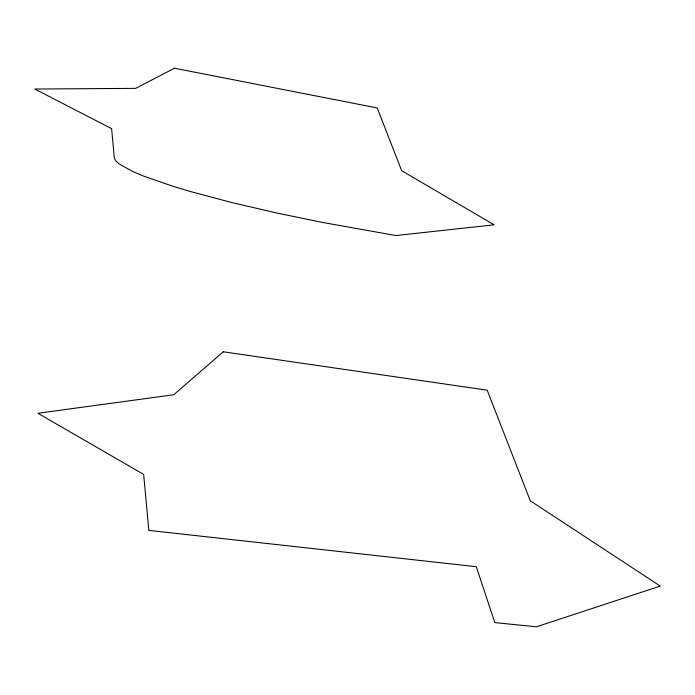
<?xml version="1.0" encoding="UTF-8"?>
<svg xmlns="http://www.w3.org/2000/svg" width="695" height="695" viewBox="0 0 695 695"><rect width="100%" height="100%" fill="white"/><g stroke="black" fill="none" stroke-linecap="round" stroke-linejoin="round"><path stroke-width="1.04" d="M223.286 351.8L173.707 394.76L37.904 413.264L143.657 474.424L148.843 530.389L476.292 566.703L494.797 622.598L536.505 626.786L660.25 586.076L530.276 500.791L487.169 390.164L223.286 351.8M174.462 68.214L135.655 88.361L34.75 89.029L111.608 128.653L114.319 157.895L115.578 160.658L119.027 163.89L133.127 171.708L143.926 176.226L172.82 186.234L190.552 191.551L231.088 202.367L275.776 212.792L321.325 222.209L395.881 235.536L494.154 224.833L401.667 170.701L377.22 107.951L174.462 68.214"/></g></svg>
